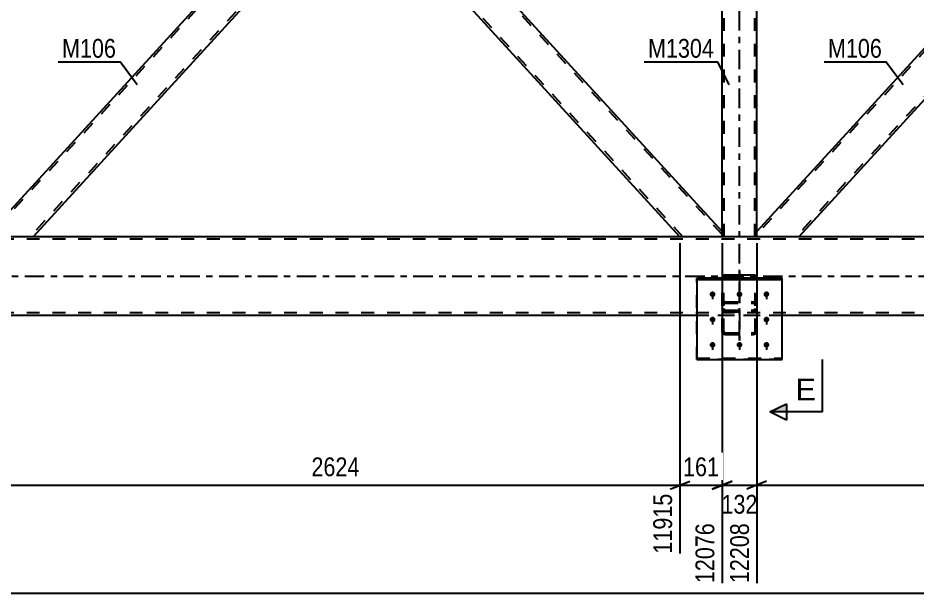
# Model space of a CAD drawing. Header units: millimetres. Extents: x -81 to 760, y -449 to 145.
# Drawn here: x 335.8 to 472.7, y -175.9 to -88.3 of the extents above; entities that cross this region are included whole.
import ezdxf

# ---------------------------------------------------------------- set-up
doc = ezdxf.new("R2010")
doc.units = ezdxf.units.MM
doc.linetypes.add('DXK_LINE_DOT2', pattern=[3.9198, 1.9599, -1.9599])
doc.linetypes.add('DXK_LINE_DOT3', pattern=[5.9187, 2.979, -0.9799, 0.9799, -0.9799])
doc.styles.add('Arial', font='ARIAL.TTF', dxfattribs={"height": 0.2})
doc.styles.add('Arial Narrow', font='ARIALN.TTF', dxfattribs={"height": 0.2})

# ---------------------------------------------------------------- blocks, each defined once
blk = doc.blocks.new('Part-122570061-3802 - 3412')
at = {"color": 7, "linetype": 'DXK_LINE_DOT2'}
for p, q in [((437.04, -6), (331.64, -121.27)), ((443.03, -6.33), (337.63, -121.6)), ((443.03, -6), (436.6, -6)), ((443.03, -6.48), (443.03, -6)), ((387.33, -59.89), (383.76, -63.8)), ((390.91, -63.8), (387.33, -67.71)), ((338.06, -121.6), (331.64, -121.6))]:
    blk.add_line(p, q, dxfattribs=at)
at = {"color": 2, "linetype": 'Continuous'}
for p, q in [((436.6, -6), (387.33, -59.89)), ((443.03, -6.8), (390.91, -63.8)), ((443.03, -6.52), (443.03, -6.48)), ((443.03, -6.8), (443.03, -6.52)), ((383.76, -63.8), (331.64, -120.8)), ((387.33, -67.71), (338.06, -121.6)), ((331.64, -121.6), (331.64, -120.8))]:
    blk.add_line(p, q, dxfattribs=at)
blk = doc.blocks.new('Part-122570061-3619 - 3412')
at = {"color": 2, "linetype": 'Continuous'}
for p, q in [((452.17, -127.91), (439.17, -127.91)), ((439.17, -127.91), (439.17, -140.34)), ((439.17, -128.13), (452.17, -128.13)), ((452.17, -140.34), (452.17, -127.91)), ((439.17, -140.34), (452.17, -140.34))]:
    blk.add_line(p, q, dxfattribs=at)
at = {"color": 7, "linetype": 'DXK_LINE_DOT2'}
blk.add_line((439.17, -140.12), (452.17, -140.12), dxfattribs=at)
blk = doc.blocks.new('Bolt-122570061-3575 - 3412')
at = {"linetype": 'Continuous'}
for points in [[(441.57, -129.97), (441.66, -129.98), (441.75, -130), (441.83, -130.05), (441.89, -130.1), (441.95, -130.17), (441.99, -130.25), (442, -130.34), (442, -130.42), (441.99, -130.51), (441.95, -130.59), (441.89, -130.66), (441.83, -130.72), (441.75, -130.76), (441.66, -130.79), (441.57, -130.79), (441.48, -130.79), (441.39, -130.76), (441.31, -130.72), (441.24, -130.66), (441.19, -130.59), (441.15, -130.51), (441.13, -130.42), (441.13, -130.34), (441.15, -130.25), (441.19, -130.17), (441.24, -130.1), (441.31, -130.05), (441.39, -130), (441.48, -129.98)], [(445.67, -129.97), (445.76, -129.98), (445.85, -130), (445.93, -130.05), (445.99, -130.1), (446.05, -130.17), (446.09, -130.25), (446.1, -130.34), (446.1, -130.42), (446.09, -130.51), (446.05, -130.59), (445.99, -130.66), (445.93, -130.72), (445.85, -130.76), (445.76, -130.79), (445.67, -130.79), (445.58, -130.79), (445.49, -130.76), (445.41, -130.72), (445.34, -130.66), (445.29, -130.59), (445.25, -130.51), (445.23, -130.42), (445.23, -130.34), (445.25, -130.25), (445.29, -130.17), (445.34, -130.1), (445.41, -130.05), (445.49, -130), (445.58, -129.98)], [(449.77, -129.97), (449.86, -129.98), (449.95, -130), (450.03, -130.05), (450.09, -130.1), (450.15, -130.17), (450.19, -130.25), (450.2, -130.34), (450.2, -130.42), (450.19, -130.51), (450.15, -130.59), (450.09, -130.66), (450.03, -130.72), (449.95, -130.76), (449.86, -130.79), (449.77, -130.79), (449.68, -130.79), (449.59, -130.76), (449.51, -130.72), (449.44, -130.66), (449.39, -130.59), (449.35, -130.51), (449.33, -130.42), (449.33, -130.34), (449.35, -130.25), (449.39, -130.17), (449.44, -130.1), (449.51, -130.05), (449.59, -130), (449.68, -129.98)], [(441.57, -133.82), (441.66, -133.83), (441.75, -133.86), (441.83, -133.9), (441.89, -133.96), (441.95, -134.03), (441.99, -134.11), (442, -134.19), (442, -134.28), (441.99, -134.36), (441.95, -134.44), (441.89, -134.51), (441.83, -134.57), (441.75, -134.61), (441.66, -134.64), (441.57, -134.65), (441.48, -134.64), (441.39, -134.61), (441.31, -134.57), (441.24, -134.51), (441.19, -134.44), (441.15, -134.36), (441.13, -134.28), (441.13, -134.19), (441.15, -134.11), (441.19, -134.03), (441.24, -133.96), (441.31, -133.9), (441.39, -133.86), (441.48, -133.83)], [(449.77, -133.82), (449.86, -133.83), (449.95, -133.86), (450.03, -133.9), (450.09, -133.96), (450.15, -134.03), (450.19, -134.11), (450.2, -134.19), (450.2, -134.28), (450.19, -134.36), (450.15, -134.44), (450.09, -134.51), (450.03, -134.57), (449.95, -134.61), (449.86, -134.64), (449.77, -134.65), (449.68, -134.64), (449.59, -134.61), (449.51, -134.57), (449.44, -134.51), (449.39, -134.44), (449.35, -134.36), (449.33, -134.28), (449.33, -134.19), (449.35, -134.11), (449.39, -134.03), (449.44, -133.96), (449.51, -133.9), (449.59, -133.86), (449.68, -133.83)], [(441.57, -137.67), (441.66, -137.68), (441.75, -137.71), (441.83, -137.75), (441.89, -137.81), (441.95, -137.88), (441.99, -137.96), (442, -138.04), (442, -138.13), (441.99, -138.21), (441.95, -138.29), (441.89, -138.36), (441.83, -138.42), (441.75, -138.46), (441.66, -138.49), (441.57, -138.5), (441.48, -138.49), (441.39, -138.46), (441.31, -138.42), (441.24, -138.36), (441.19, -138.29), (441.15, -138.21), (441.13, -138.13), (441.13, -138.04), (441.15, -137.96), (441.19, -137.88), (441.24, -137.81), (441.31, -137.75), (441.39, -137.71), (441.48, -137.68)], [(445.67, -137.67), (445.76, -137.68), (445.85, -137.71), (445.93, -137.75), (445.99, -137.81), (446.05, -137.88), (446.09, -137.96), (446.1, -138.04), (446.1, -138.13), (446.09, -138.21), (446.05, -138.29), (445.99, -138.36), (445.93, -138.42), (445.85, -138.46), (445.76, -138.49), (445.67, -138.5), (445.58, -138.49), (445.49, -138.46), (445.41, -138.42), (445.34, -138.36), (445.29, -138.29), (445.25, -138.21), (445.23, -138.13), (445.23, -138.04), (445.25, -137.96), (445.29, -137.88), (445.34, -137.81), (445.41, -137.75), (445.49, -137.71), (445.58, -137.68)], [(449.77, -137.67), (449.86, -137.68), (449.95, -137.71), (450.03, -137.75), (450.09, -137.81), (450.15, -137.88), (450.19, -137.96), (450.2, -138.04), (450.2, -138.13), (450.19, -138.21), (450.15, -138.29), (450.09, -138.36), (450.03, -138.42), (449.95, -138.46), (449.86, -138.49), (449.77, -138.5), (449.68, -138.49), (449.59, -138.46), (449.51, -138.42), (449.44, -138.36), (449.39, -138.29), (449.35, -138.21), (449.33, -138.13), (449.33, -138.04), (449.35, -137.96), (449.39, -137.88), (449.44, -137.81), (449.51, -137.75), (449.59, -137.71), (449.68, -137.68)]]:
    blk.add_hatch(color=1, dxfattribs=at).paths.add_polyline_path(points)
at = {"color": 1, "linetype": 'Continuous'}
for p, q in [((441.57, -129.98), (441.57, -131.12)), ((445.67, -129.98), (445.67, -131.12)), ((449.77, -129.98), (449.77, -131.12)), ((441.57, -133.84), (441.57, -134.97)), ((449.77, -133.84), (449.77, -134.97)), ((441.57, -137.69), (441.57, -138.83)), ((445.67, -137.69), (445.67, -138.83)), ((449.77, -137.69), (449.77, -138.83))]:
    blk.add_line(p, q, dxfattribs=at)
blk = doc.blocks.new('Bolt-122570061-3583 - 3412')
at = {"color": 1, "linetype": 'DXK_LINE_DOT2'}
for p, q in [((441.57, -129.98), (441.57, -131.12)), ((445.67, -129.98), (445.67, -131.12)), ((449.77, -129.98), (449.77, -131.12)), ((441.57, -133.84), (441.57, -134.97)), ((449.77, -133.84), (449.77, -134.97)), ((441.57, -137.69), (441.57, -138.83)), ((445.67, -137.69), (445.67, -138.83)), ((449.77, -137.69), (449.77, -138.83))]:
    blk.add_line(p, q, dxfattribs=at)
blk = doc.blocks.new('Part-122570061-3616 - 3412')
at = {"color": 2, "linetype": 'Continuous'}
for p, q in [((578.17, -121.6), (-35.2, -121.6)), ((439.17, -133.6), (224.77, -133.6)), ((578.17, -133.6), (452.17, -133.6))]:
    blk.add_line(p, q, dxfattribs=at)
at = {"color": 7, "linetype": 'DXK_LINE_DOT2'}
for p, q in [((578.17, -122), (-40, -122)), ((578.17, -133.2), (-40, -133.2)), ((578.17, -133.6), (-27.5, -133.6)), ((452.17, -133.6), (439.17, -133.6))]:
    blk.add_line(p, q, dxfattribs=at)
at = {"color": 7, "linetype": 'DXK_LINE_DOT3'}
blk.add_line((-42, -127.6), (578.17, -127.6), dxfattribs=at)
blk = doc.blocks.new('Part-122570061-3688 - 3412')
at = {"color": 7, "linetype": 'DXK_LINE_DOT2'}
for p, q in [((439.17, -140.34), (439.17, -127.91)), ((452.17, -127.91), (439.17, -127.91)), ((439.17, -128.13), (452.17, -128.13)), ((452.17, -140.34), (452.17, -127.91)), ((439.17, -140.12), (452.17, -140.12)), ((452.17, -140.34), (439.17, -140.34))]:
    blk.add_line(p, q, dxfattribs=at)
blk = doc.blocks.new('Part-122570061-3694 - 3412')
at = {"color": 7, "linetype": 'DXK_LINE_DOT3'}
blk.add_line((445.67, -137.44), (445.67, -126.82), dxfattribs=at)
at = {"color": 7, "linetype": 'DXK_LINE_DOT2'}
for p, q in [((443.06, -127.75), (443.03, -127.94)), ((443.03, -136.04), (443.03, -127.94)), ((443.27, -127.94), (443.29, -127.84)), ((443.27, -136.04), (443.27, -127.94)), ((443.29, -127.84), (443.34, -127.76)), ((443.51, -127.43), (443.32, -127.47)), ((443.34, -127.76), (443.41, -127.7)), ((443.41, -127.7), (443.51, -127.69)), ((443.51, -127.43), (447.83, -127.43)), ((443.51, -127.69), (447.83, -127.69)), ((448.01, -127.47), (447.83, -127.43)), ((447.83, -127.69), (447.92, -127.7)), ((447.92, -127.7), (448, -127.76)), ((448, -127.76), (448.05, -127.84)), ((448.05, -127.84), (448.07, -127.94)), ((448.07, -136.04), (448.07, -127.94)), ((448.31, -127.94), (448.27, -127.75)), ((448.31, -136.04), (448.31, -127.94)), ((443.03, -131.99), (443.06, -131.81)), ((443.03, -132.54), (443.06, -132.73)), ((443.06, -131.81), (443.17, -131.67)), ((443.17, -131.67), (443.32, -131.57)), ((443.29, -131.9), (443.27, -131.99)), ((443.29, -132.64), (443.27, -132.54)), ((443.34, -131.83), (443.29, -131.9)), ((443.34, -132.72), (443.29, -132.64)), ((443.32, -131.57), (443.51, -131.53)), ((443.41, -131.78), (443.34, -131.83)), ((443.41, -132.77), (443.34, -132.72)), ((443.51, -131.76), (443.41, -131.78)), ((443.51, -132.79), (443.41, -132.77)), ((443.51, -131.53), (447.83, -131.53)), ((443.51, -131.76), (447.83, -131.76)), ((443.51, -132.79), (447.83, -132.79)), ((447.83, -131.53), (448.01, -131.57)), ((447.92, -131.78), (447.83, -131.76)), ((447.92, -132.77), (447.83, -132.79)), ((448, -131.83), (447.92, -131.78)), ((448, -132.72), (447.92, -132.77)), ((448.05, -131.9), (448, -131.83)), ((448.05, -132.64), (448, -132.72)), ((448.01, -131.57), (448.17, -131.67)), ((448.07, -131.99), (448.05, -131.9)), ((448.07, -132.54), (448.05, -132.64)), ((448.17, -131.67), (448.27, -131.81)), ((448.27, -131.81), (448.31, -131.99)), ((448.27, -132.73), (448.31, -132.54)), ((443.32, -133.01), (443.51, -133.05)), ((443.51, -133.05), (447.83, -133.05)), ((447.83, -133.05), (448.01, -133.01)), ((443.06, -136.22), (443.03, -136.04)), ((443.17, -136.36), (443.06, -136.22)), ((443.32, -136.46), (443.17, -136.36)), ((443.27, -136.04), (443.29, -136.13)), ((443.29, -136.13), (443.34, -136.2)), ((443.51, -136.5), (443.32, -136.46)), ((443.34, -136.2), (443.41, -136.25)), ((443.41, -136.25), (443.51, -136.27)), ((443.51, -136.27), (447.83, -136.27)), ((443.51, -136.5), (447.83, -136.5)), ((447.83, -136.27), (447.92, -136.25)), ((448.01, -136.46), (447.83, -136.5)), ((447.92, -136.25), (448, -136.2)), ((448, -136.2), (448.05, -136.13)), ((448.17, -136.36), (448.01, -136.46)), ((448.05, -136.13), (448.07, -136.04)), ((448.27, -136.22), (448.17, -136.36)), ((448.31, -136.04), (448.27, -136.22))]:
    blk.add_line(p, q, dxfattribs=at)
for centre, start, end in [((443.53, -127.92), 114.3199, 159.2417), ((447.81, -127.92), 20.7583, 65.6801), ((443.53, -132.56), 200.7583, 245.6801), ((447.81, -132.56), 294.3199, 339.2417)]:
    blk.add_arc(centre, 0.496, start, end, dxfattribs=at)
blk = doc.blocks.new('Part-122570061-3727 - 3412')
at = {"color": 2, "linetype": 'Continuous'}
for p, q in [((390.91, -63.8), (387.33, -67.71)), ((443.03, -120.8), (390.91, -63.8)), ((436.6, -121.6), (387.33, -67.71)), ((443.03, -121.6), (443.03, -120.8))]:
    blk.add_line(p, q, dxfattribs=at)
at = {"color": 7, "linetype": 'DXK_LINE_DOT2'}
for p, q in [((443.03, -121.27), (390.69, -64.04)), ((387.55, -67.48), (387.57, -67.46)), ((437.04, -121.6), (387.55, -67.48)), ((443.03, -121.6), (436.6, -121.6)), ((443.03, -121.6), (443.03, -121.57))]:
    blk.add_line(p, q, dxfattribs=at)
blk = doc.blocks.new('Part-122570061-3745 - 3412')
at = {"color": 7, "linetype": 'DXK_LINE_DOT3'}
blk.add_line((445.67, -126.82), (445.67, -137.44), dxfattribs=at)
at = {"color": 2, "linetype": 'Continuous'}
for p, q in [((443.03, -127.91), (443.06, -127.75)), ((443.32, -127.47), (443.51, -127.43)), ((443.51, -127.43), (447.83, -127.43)), ((447.83, -127.43), (448.01, -127.47)), ((448.27, -127.75), (448.3, -127.91))]:
    blk.add_line(p, q, dxfattribs=at)
at = {"color": 7, "linetype": 'DXK_LINE_DOT2'}
for p, q in [((443.03, -127.94), (443.03, -127.91)), ((443.03, -136.04), (443.03, -127.94)), ((443.29, -127.84), (443.27, -127.94)), ((443.27, -136.04), (443.27, -127.94)), ((443.34, -127.76), (443.29, -127.84)), ((443.41, -127.7), (443.34, -127.76)), ((443.51, -127.69), (443.41, -127.7)), ((443.51, -127.69), (447.83, -127.69)), ((447.92, -127.7), (447.83, -127.69)), ((448, -127.76), (447.92, -127.7)), ((448.05, -127.84), (448, -127.76)), ((448.07, -127.94), (448.05, -127.84)), ((448.07, -136.04), (448.07, -127.94)), ((448.3, -127.91), (448.31, -127.94)), ((448.31, -136.04), (448.31, -127.94)), ((443.06, -131.81), (443.03, -131.99)), ((443.06, -132.73), (443.03, -132.54)), ((443.17, -131.67), (443.06, -131.81)), ((443.32, -131.57), (443.17, -131.67)), ((443.27, -131.99), (443.29, -131.9)), ((443.27, -132.54), (443.29, -132.64)), ((443.29, -131.9), (443.34, -131.83)), ((443.29, -132.64), (443.34, -132.72)), ((443.51, -131.53), (443.32, -131.57)), ((443.34, -131.83), (443.41, -131.78)), ((443.34, -132.72), (443.41, -132.77)), ((443.41, -131.78), (443.51, -131.76)), ((443.41, -132.77), (443.51, -132.79)), ((443.51, -131.53), (447.83, -131.53)), ((443.51, -131.76), (447.83, -131.76)), ((443.51, -132.79), (447.83, -132.79)), ((448.01, -131.57), (447.83, -131.53)), ((447.83, -131.76), (447.92, -131.78)), ((447.83, -132.79), (447.92, -132.77)), ((447.92, -131.78), (448, -131.83)), ((447.92, -132.77), (448, -132.72)), ((448, -131.83), (448.05, -131.9)), ((448, -132.72), (448.05, -132.64)), ((448.17, -131.67), (448.01, -131.57)), ((448.05, -131.9), (448.07, -131.99)), ((448.05, -132.64), (448.07, -132.54)), ((448.27, -131.81), (448.17, -131.67)), ((448.31, -131.99), (448.27, -131.81)), ((448.31, -132.54), (448.27, -132.73)), ((443.51, -133.05), (443.32, -133.01)), ((443.51, -133.05), (447.83, -133.05)), ((448.01, -133.01), (447.83, -133.05)), ((443.03, -136.04), (443.06, -136.22)), ((443.06, -136.22), (443.17, -136.36)), ((443.17, -136.36), (443.32, -136.46)), ((443.29, -136.13), (443.27, -136.04)), ((443.34, -136.2), (443.29, -136.13)), ((443.32, -136.46), (443.51, -136.5)), ((443.41, -136.25), (443.34, -136.2)), ((443.51, -136.27), (443.41, -136.25)), ((443.51, -136.27), (447.83, -136.27)), ((443.51, -136.5), (447.83, -136.5)), ((447.92, -136.25), (447.83, -136.27)), ((447.83, -136.5), (448.01, -136.46)), ((448, -136.2), (447.92, -136.25)), ((448.05, -136.13), (448, -136.2)), ((448.01, -136.46), (448.17, -136.36)), ((448.07, -136.04), (448.05, -136.13)), ((448.17, -136.36), (448.27, -136.22)), ((448.27, -136.22), (448.31, -136.04))]:
    blk.add_line(p, q, dxfattribs=at)
at = {"color": 2, "linetype": 'Continuous'}
for centre, start, end in [((443.53, -127.92), 114.32, 159.2417), ((447.81, -127.92), 20.7583, 65.68)]:
    blk.add_arc(centre, 0.496, start, end, dxfattribs=at)
at = {"color": 7, "linetype": 'DXK_LINE_DOT2'}
for centre, start, end in [((443.53, -132.56), 200.7583, 245.68), ((447.81, -132.56), 294.32, 339.2417)]:
    blk.add_arc(centre, 0.496, start, end, dxfattribs=at)
blk = doc.blocks.new('Part-122570061-3762 - 3412')
at = {"color": 7, "linetype": 'DXK_LINE_DOT3'}
blk.add_line((445.67, -131.6), (445.67, 4), dxfattribs=at)
at = {"color": 7, "linetype": 'DXK_LINE_DOT2'}
for p, q in [((448.31, -6), (443.03, -6)), ((443.03, -6.8), (443.03, -6)), ((443.35, -121.6), (443.35, -6)), ((447.99, -121.6), (447.99, -6)), ((448.31, -6.8), (448.31, -6)), ((443.03, -121.6), (443.03, -120.8)), ((448.31, -121.6), (443.03, -121.6)), ((448.31, -121.6), (448.31, -120.8))]:
    blk.add_line(p, q, dxfattribs=at)
at = {"color": 2, "linetype": 'Continuous'}
for p, q in [((443.03, -120.8), (443.03, -6.8)), ((448.31, -120.8), (448.31, -6.8))]:
    blk.add_line(p, q, dxfattribs=at)
blk = doc.blocks.new('Part-122570061-3787 - 3412')
at = {"color": 7, "linetype": 'DXK_LINE_DOT2'}
for p, q in [((553.7, -6), (448.31, -121.27)), ((559.69, -6.33), (454.3, -121.6)), ((559.69, -6), (553.27, -6)), ((504, -59.89), (500.42, -63.8)), ((507.58, -63.8), (504, -67.71)), ((448.31, -121.41), (448.31, -121.39)), ((454.73, -121.6), (448.31, -121.6))]:
    blk.add_line(p, q, dxfattribs=at)
at = {"color": 2, "linetype": 'Continuous'}
for p, q in [((553.27, -6), (504, -59.89)), ((559.69, -6.8), (507.58, -63.8)), ((559.69, -6.8), (559.69, -6)), ((500.42, -63.8), (448.31, -120.8)), ((504, -67.71), (454.73, -121.6)), ((448.31, -121.6), (448.31, -120.8))]:
    blk.add_line(p, q, dxfattribs=at)
blk = doc.blocks.new('StraightDimension-122570061-4621 - 3412')
at = {"color": 7, "linetype": 'Continuous'}
blk.add_line((-41, -175.91), (597.27, -175.91), dxfattribs=at)
blk = doc.blocks.new('StraightDimension-122570061-4209 - 3412')
at = {"color": 7, "linetype": 'Continuous'}
for p, q in [((443.03, -122.6), (443.03, -174.4)), ((448.31, -122.6), (448.31, -174.4)), ((441.53, -160.06), (444.53, -158.86)), ((443.03, -159.46), (448.31, -159.46)), ((449.81, -158.86), (446.81, -160.06))]:
    blk.add_line(p, q, dxfattribs=at)
at = {"color": 0}
blk.add_wipeout([(449.01, -164.41), (449.01, -160.21), (442.33, -160.21), (442.33, -164.41)], dxfattribs=at)
at = {"color": 3, "style": 'Arial Narrow'}
blk.add_text('132', height=2.863, dxfattribs=at).set_placement((442.93, -163.81))
at = {"color": 0, "linetype": 'Continuous'}
blk.add_wipeout([(447.71, -164.66), (443.51, -164.66), (443.51, -175), (447.71, -175)], dxfattribs=at)
at = {"color": 3, "linetype": 'Continuous', "style": 'Arial Narrow'}
blk.add_text('12208', height=2.863, rotation=90.0002, dxfattribs=at).set_placement((447.11, -174.4))
blk = doc.blocks.new('StraightDimension-122570061-4190 - 3412')
at = {"color": 7, "linetype": 'Continuous'}
for p, q in [((448.31, -122.6), (448.31, -174.4)), ((553.27, -122.6), (553.27, -169.9)), ((449.81, -158.86), (446.81, -160.06)), ((448.31, -159.46), (553.27, -159.46)), ((551.77, -160.06), (554.77, -158.86))]:
    blk.add_line(p, q, dxfattribs=at)
at = {"color": 0}
blk.add_wipeout([(505.05, -158.71), (505.05, -154.51), (496.53, -154.51), (496.53, -158.71)], dxfattribs=at)
at = {"color": 3, "style": 'Arial Narrow'}
blk.add_text('2624', height=2.863, dxfattribs=at).set_placement((497.13, -158.11))
at = {"color": 0, "linetype": 'Continuous'}
blk.add_wipeout([(552.67, -160.16), (548.47, -160.16), (548.47, -170.5), (552.67, -170.5)], dxfattribs=at)
at = {"color": 3, "linetype": 'Continuous', "style": 'Arial Narrow'}
blk.add_text('14832', height=2.863, rotation=90.0002, dxfattribs=at).set_placement((552.07, -169.9))
blk = doc.blocks.new('StraightDimension-122570061-4225 - 3412')
at = {"color": 7, "linetype": 'Continuous'}
for p, q in [((436.6, -122.6), (436.6, -169.9)), ((443.03, -122.6), (443.03, -174.4)), ((435.1, -160.06), (438.1, -158.86)), ((436.6, -159.46), (443.03, -159.46)), ((444.53, -158.86), (441.53, -160.06))]:
    blk.add_line(p, q, dxfattribs=at)
at = {"color": 0}
blk.add_wipeout([(443.16, -158.71), (443.16, -154.51), (436.47, -154.51), (436.47, -158.71)], dxfattribs=at)
at = {"color": 0, "linetype": 'Continuous'}
blk.add_wipeout([(442.43, -164.66), (438.23, -164.66), (438.23, -175), (442.43, -175)], dxfattribs=at)
at = {"color": 3, "style": 'Arial Narrow'}
blk.add_text('161', height=2.863, dxfattribs=at).set_placement((437.07, -158.11))
at = {"color": 3, "linetype": 'Continuous', "style": 'Arial Narrow'}
blk.add_text('12076', height=2.863, rotation=90.0002, dxfattribs=at).set_placement((441.83, -174.4))
blk = doc.blocks.new('StraightDimension-122570061-4244 - 3412')
at = {"color": 7, "linetype": 'Continuous'}
for p, q in [((331.64, -122.6), (331.64, -172.58)), ((436.6, -122.6), (436.6, -169.9)), ((333.14, -158.86), (330.14, -160.06)), ((331.64, -159.46), (436.6, -159.46)), ((435.1, -160.06), (438.1, -158.86))]:
    blk.add_line(p, q, dxfattribs=at)
at = {"color": 0}
blk.add_wipeout([(388.38, -158.71), (388.38, -154.51), (379.87, -154.51), (379.87, -158.71)], dxfattribs=at)
at = {"color": 3, "style": 'Arial Narrow'}
blk.add_text('2624', height=2.863, dxfattribs=at).set_placement((380.47, -158.11))
at = {"color": 0, "linetype": 'Continuous'}
blk.add_wipeout([(436, -160.16), (431.8, -160.16), (431.8, -170.5), (436, -170.5)], dxfattribs=at)
at = {"color": 3, "linetype": 'Continuous', "style": 'Arial Narrow'}
blk.add_text('11915', height=2.863, rotation=90.0002, dxfattribs=at).set_placement((435.4, -169.9))
blk = doc.blocks.new('Mark-122570061-3758 - 3412')
at = {"color": 0}
blk.add_wipeout([(441.79, -94.33), (441.79, -91.33), (431.74, -91.33), (431.74, -94.33)], dxfattribs=at)
blk.add_wipeout([(441.79, -94.33), (441.79, -91.33), (431.74, -91.33), (431.74, -94.33)], dxfattribs=at)
at = {"color": 30, "linetype": 'Continuous'}
for p in [(431.14, -94.93), (444.1, -98.47)]:
    blk.add_line(p, (442.39, -94.93), dxfattribs=at)
at = {"color": 3, "style": 'Arial Narrow'}
blk.add_text('M1304', height=2.863, dxfattribs=at).set_placement((431.74, -94.33))
blk = doc.blocks.new('Mark-122570061-3783 - 3412')
at = {"color": 0}
blk.add_wipeout([(467.38, -94.33), (467.38, -91.33), (459.15, -91.33), (459.15, -94.33)], dxfattribs=at)
blk.add_wipeout([(467.38, -94.33), (467.38, -91.33), (459.15, -91.33), (459.15, -94.33)], dxfattribs=at)
at = {"color": 30, "linetype": 'Continuous'}
for p in [(458.55, -94.93), (470.6, -98.47)]:
    blk.add_line(p, (467.98, -94.93), dxfattribs=at)
at = {"color": 3, "style": 'Arial Narrow'}
blk.add_text('M106', height=2.863, dxfattribs=at).set_placement((459.15, -94.33))
blk = doc.blocks.new('Mark-122570061-3798 - 3412')
at = {"color": 0}
blk.add_wipeout([(350.71, -94.33), (350.71, -91.33), (342.48, -91.33), (342.48, -94.33)], dxfattribs=at)
blk.add_wipeout([(350.71, -94.33), (350.71, -91.33), (342.48, -91.33), (342.48, -94.33)], dxfattribs=at)
at = {"color": 30, "linetype": 'Continuous'}
for p in [(341.88, -94.93), (353.93, -98.47)]:
    blk.add_line(p, (351.31, -94.93), dxfattribs=at)
at = {"color": 3, "style": 'Arial Narrow'}
blk.add_text('M106', height=2.863, dxfattribs=at).set_placement((342.48, -94.33))
blk = doc.blocks.new('SectionMark-122570061-4646 - 3412')
at = {"linetype": 'Continuous'}
for points in [[(452.81, 25.04), (452.81, 23.79), (450.31, 25.04)], [(452.81, -147.06), (452.81, -148.31), (450.31, -148.31)]]:
    blk.add_hatch(color=6, dxfattribs=at).paths.add_polyline_path(points)
at = {"color": 6, "linetype": 'Continuous'}
for p, q in [((450.31, 25.04), (452.81, 26.29)), ((452.81, 23.79), (452.81, 26.29)), ((458.31, 25.04), (450.31, 25.04)), ((450.31, 25.04), (452.81, 23.79)), ((458.31, 25.04), (458.31, 17.04)), ((458.31, -148.31), (458.31, -140.31)), ((450.31, -148.31), (452.81, -147.06)), ((452.81, -147.06), (452.81, -149.56)), ((458.31, -148.31), (450.31, -148.31)), ((452.81, -149.56), (450.31, -148.31))]:
    blk.add_line(p, q, dxfattribs=at)
at = {"color": 0, "linetype": 'Continuous'}
for points in [[(457.31, 19.79), (457.31, 23.29), (454.2, 23.29), (454.2, 19.79)], [(457.31, -146.56), (457.31, -143.06), (454.2, -143.06), (454.2, -146.56)]]:
    blk.add_wipeout(points, dxfattribs=at)
at = {"color": 3, "linetype": 'Continuous', "style": 'Arial'}
for p in [(454.2, 19.79), (454.2, -146.56)]:
    blk.add_text('E', height=3.34, dxfattribs=at).set_placement(p)

msp = doc.modelspace()

# ---------------------------------------------------------------- block references
for name in ['Part-122570061-3762 - 3412', 'Part-122570061-3802 - 3412', 'Part-122570061-3787 - 3412', 'Part-122570061-3727 - 3412', 'Part-122570061-3616 - 3412', 'Part-122570061-3694 - 3412', 'Part-122570061-3745 - 3412', 'Part-122570061-3619 - 3412', 'Part-122570061-3688 - 3412', 'Bolt-122570061-3575 - 3412', 'Bolt-122570061-3583 - 3412']:
    msp.add_blockref(name, (0, 0))

# ---------------------------------------------------------------- next in the draw order: block references
for name in ['Mark-122570061-3798 - 3412', 'Mark-122570061-3758 - 3412', 'Mark-122570061-3783 - 3412', 'StraightDimension-122570061-4621 - 3412']:
    msp.add_blockref(name, (0, 0))

# ---------------------------------------------------------------- next in the draw order: block references
msp.add_blockref('StraightDimension-122570061-4209 - 3412', (0, 0))

# ---------------------------------------------------------------- next in the draw order: block references
for name in ['StraightDimension-122570061-4225 - 3412', 'StraightDimension-122570061-4190 - 3412']:
    msp.add_blockref(name, (0, 0))

# ---------------------------------------------------------------- next in the draw order: block references
for name in ['SectionMark-122570061-4646 - 3412', 'StraightDimension-122570061-4244 - 3412']:
    msp.add_blockref(name, (0, 0))

doc.saveas('drawing.dxf')
